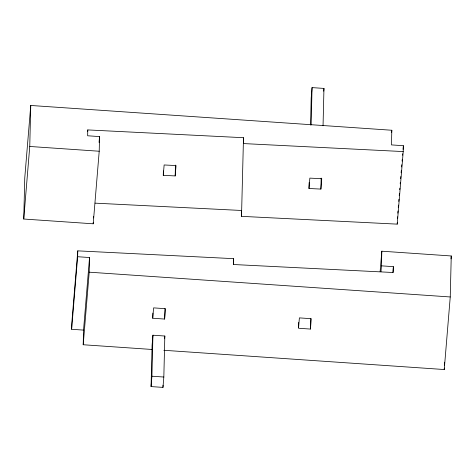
<?xml version="1.0" encoding="UTF-8"?>
<svg xmlns="http://www.w3.org/2000/svg" width="475" height="475" viewBox="0 0 475 475"><rect width="100%" height="100%" fill="white"/><g stroke="black" fill="none" stroke-linecap="round" stroke-linejoin="round"><path stroke-width="0.71" d="M152.012 349.469L83.208 344.749L83.541 330.101L89.543 257.533L77.639 256.72L77.781 250.859L233.486 258.655L233.344 264.51L393.217 272.513L393.359 266.659L381.455 265.84L381.817 251.198L451.25 255.966L450.247 296.964L444.244 369.532L163.851 350.283M83.208 344.749L89.211 272.181L89.543 257.533M95.107 203.152L241.656 210.484L241.514 216.345L397.219 224.135L403.222 151.572L403.364 145.712L391.459 144.899L391.816 130.251L30.756 105.468L24.753 178.036L23.75 219.034L93.213 223.802L93.242 222.336M93.343 217.942L93.379 216.481M93.213 223.802L99.216 151.234L99.542 136.592L87.643 135.773L87.786 129.918L243.491 137.708L243.348 143.569L403.222 151.572M23.75 219.034L29.753 146.466L30.756 105.468M83.541 330.101L71.636 329.288L71.778 323.428L77.781 250.859M151.068 386.579L152.071 345.574L152.926 335.207L164.831 336.027L163.828 377.025L162.973 387.392L151.068 386.579L151.923 376.212L152.926 335.207M152.736 318.244L153.597 307.877L165.496 308.691L164.641 319.058L152.736 318.244L152.861 313.12M163.275 175.334L164.136 164.967L176.041 165.561L175.186 175.928L163.275 175.334L163.382 170.941M162.973 387.392L163.026 385.195M164.641 319.058L164.896 308.708M175.186 175.928L175.453 165.074M298.543 327.524L298.668 322.46M308.988 188.492L309.843 178.125L321.753 178.719L320.898 189.086L308.988 188.492L309.13 182.578M310.537 125.062L311.196 97.975L312.057 87.608L323.962 88.421L323.048 125.762M311.143 124.949L312.057 87.608M310.43 329.068L311.285 318.701L299.381 317.882L298.526 328.249L310.43 329.068L310.68 318.82M320.898 189.086L321.165 178.107M397.219 224.135L397.254 222.674M444.244 369.532L444.279 368.066M444.357 365.138L444.428 362.211M233.338 264.533L233.486 258.655M241.514 216.345L243.491 137.708M87.661 131.385L87.786 129.918M71.636 329.288L77.639 256.72M99.061 142.452L99.542 136.592M164.599 338.794L164.831 336.027M323.73 91.188L323.962 88.421M380.119 271.724L381.817 251.198M391.637 132.454L391.816 130.251M380.974 271.706L381.455 265.84M392.872 272.519L393.359 266.659M397.361 218.28L397.48 216.814M397.783 213.15L397.967 210.947M398.27 207.284L398.454 205.087M398.757 201.424L398.935 199.221M399.238 195.558L399.422 193.361M399.724 189.691L399.849 188.225M400.211 183.831L400.33 182.364M400.633 178.701L400.817 176.498M401.12 172.835L401.304 170.638M401.607 166.968L401.785 164.772M402.088 161.108L402.212 159.642M402.574 155.242L402.693 153.775M403.061 149.376L403.364 145.712M451.007 258.899L451.25 255.966M29.753 146.466L99.216 151.234M89.211 272.181L450.247 296.964M151.923 376.212L163.828 377.025"/></g></svg>
